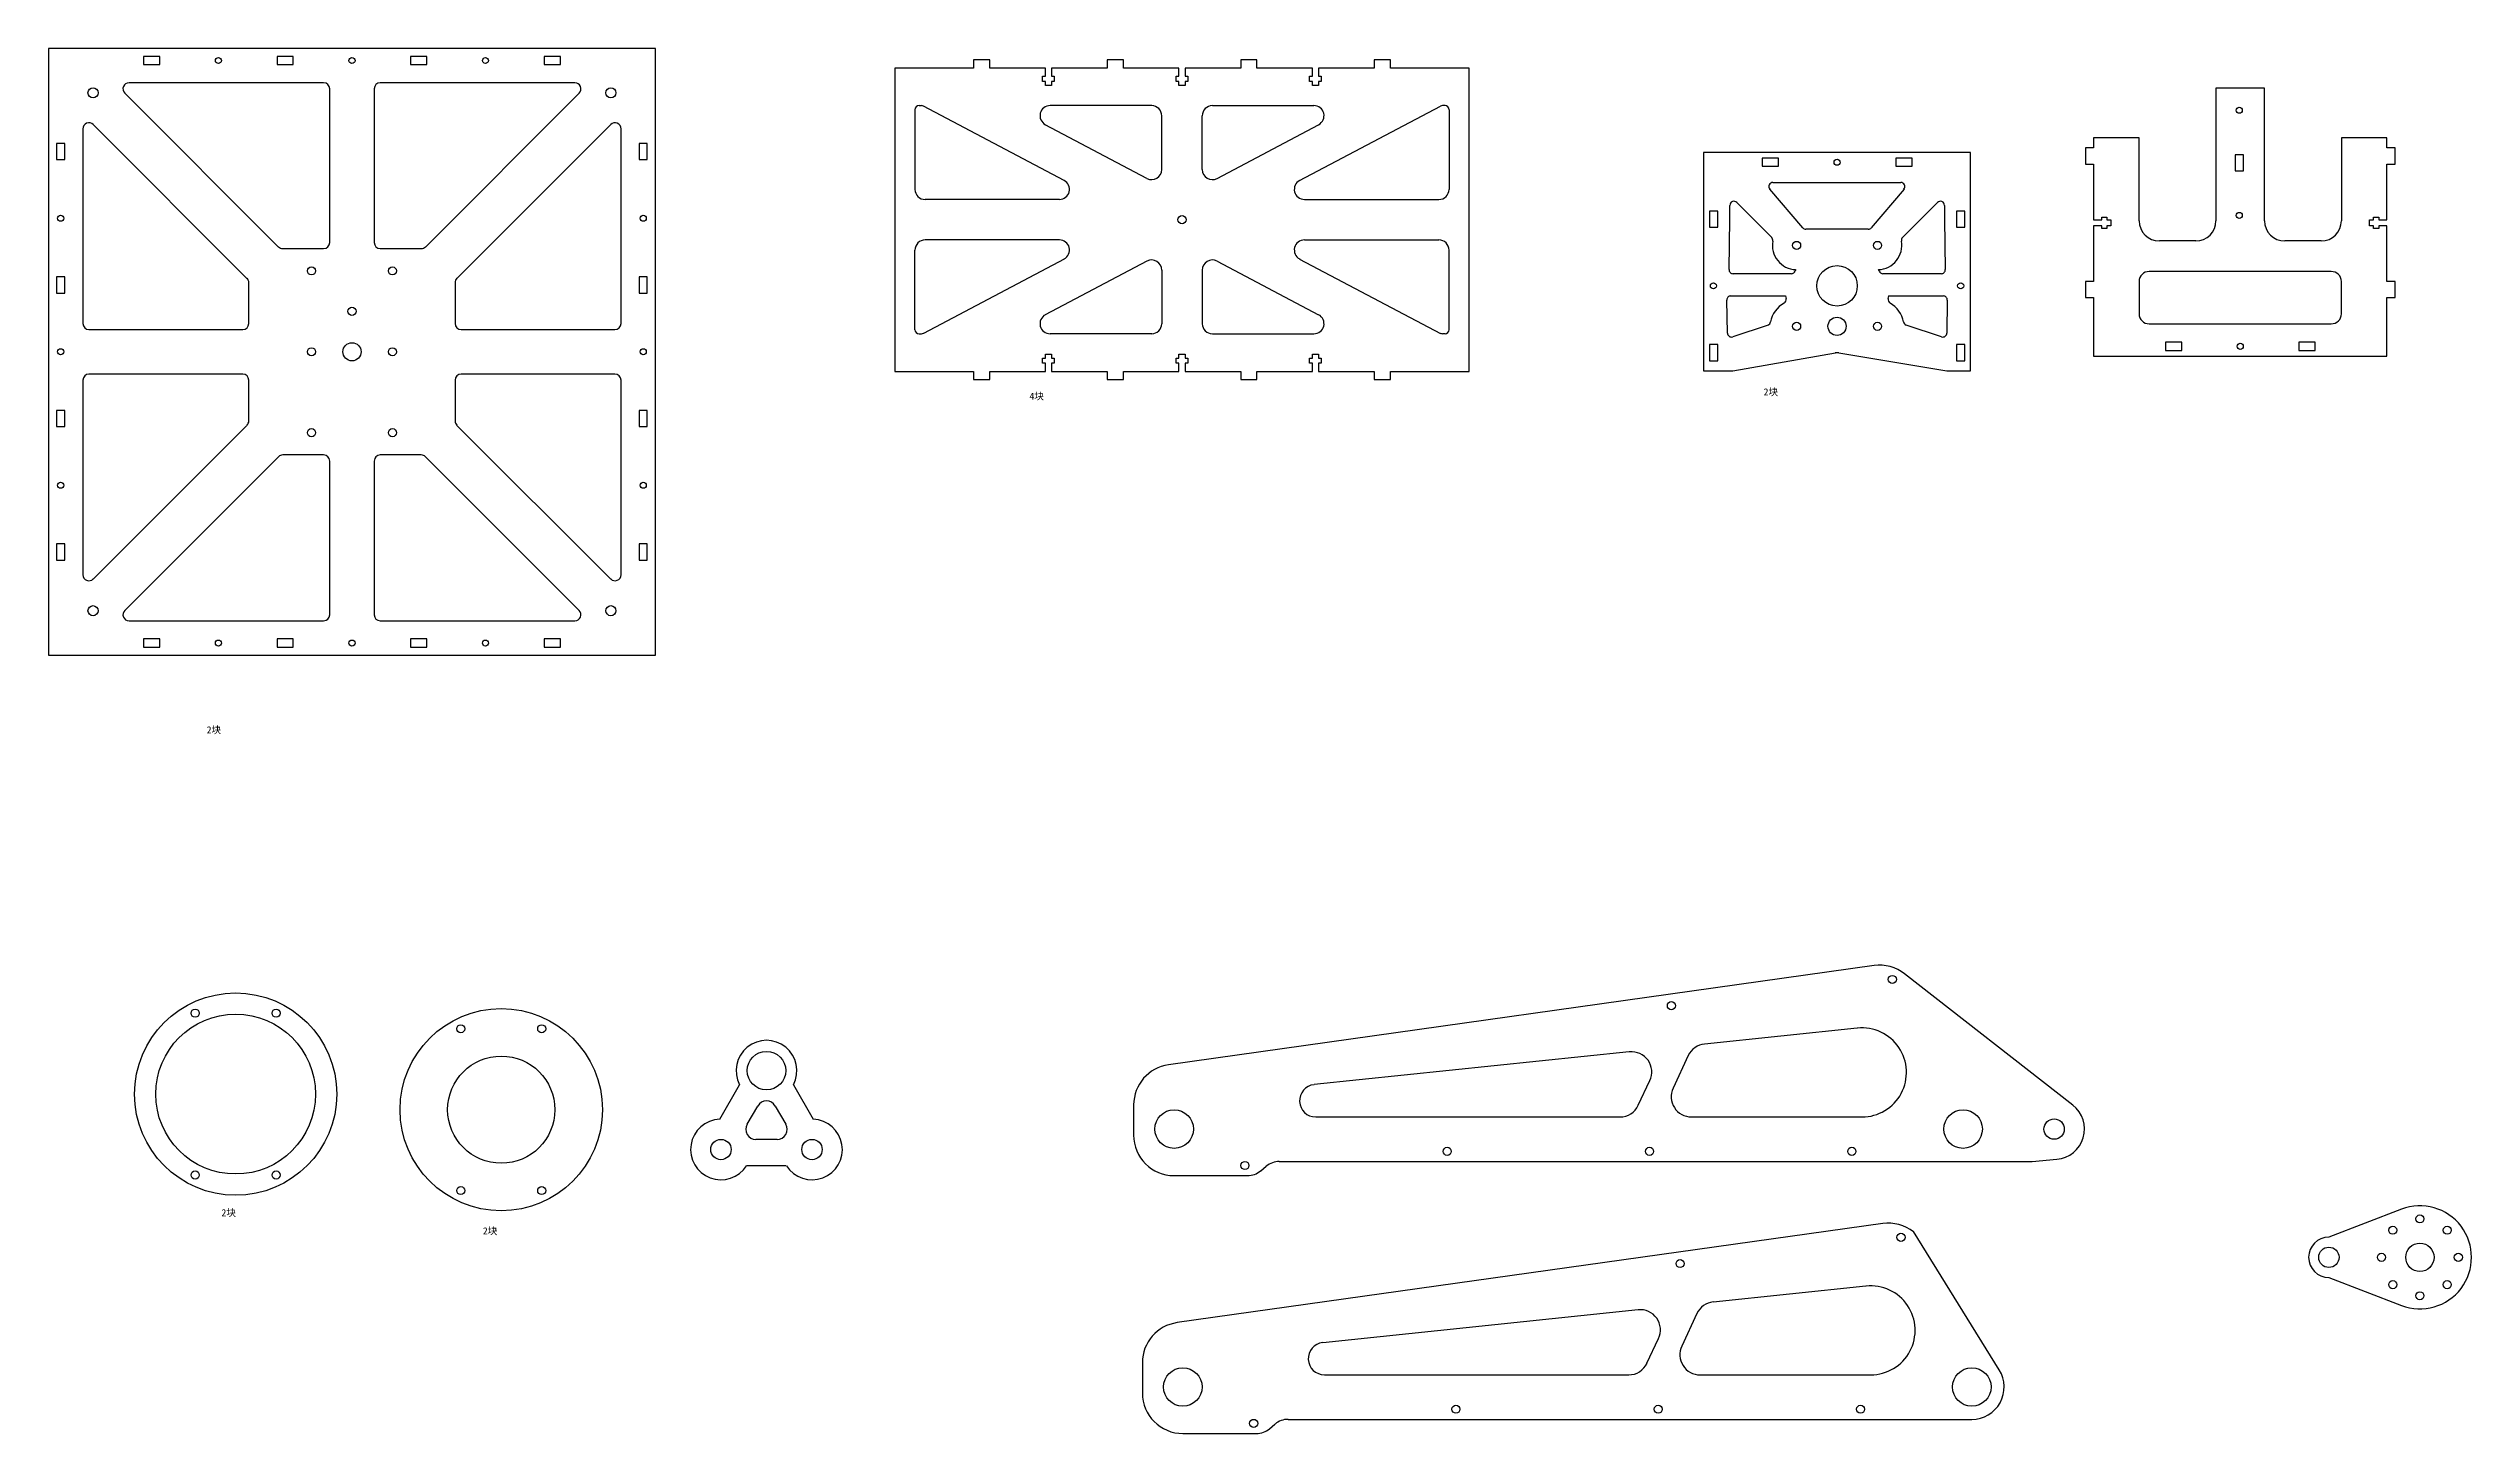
# Model space of a CAD drawing. Header units: millimetres. Extents: x -521 to 1848, y -631 to 341.
# Drawn here: x 651 to 1848, y -631 to 54 of the extents above; entities that cross this region are included whole.
import ezdxf

# ---------------------------------------------------------------- set-up
doc = ezdxf.new("R2010")
doc.units = ezdxf.units.MM

msp = doc.modelspace()

# ---------------------------------------------------------------- linework, layer by layer
at = {"color": 7, "linetype": 'Continuous', "lineweight": 25}
for p, q in [((950.7, 53.8), (650.7, 53.8)), ((650.7, 53.8), (650.7, -246.2)), ((705.7, 49.8), (697.7, 49.8)), ((697.7, 49.8), (697.7, 45.8)), ((705.7, 45.8), (705.7, 49.8)), ((771.7, 49.8), (763.7, 49.8)), ((763.7, 49.8), (763.7, 45.8)), ((771.7, 45.8), (771.7, 49.8)), ((837.7, 49.8), (829.7, 49.8)), ((829.7, 49.8), (829.7, 45.8)), ((837.7, 45.8), (837.7, 49.8)), ((903.7, 49.8), (895.7, 49.8)), ((895.7, 49.8), (895.7, 45.8)), ((903.7, 45.8), (903.7, 49.8)), ((950.7, -246.2), (950.7, 53.8)), ((1108, 48.1), (1108, 44.1)), ((1116, 48.1), (1108, 48.1)), ((1116, 44.1), (1116, 48.1)), ((1174, 48.1), (1174, 44.1)), ((1182, 48.1), (1174, 48.1)), ((1182, 44.1), (1182, 48.1)), ((1240, 48.1), (1240, 44.1)), ((1248, 48.1), (1240, 48.1)), ((1248, 44.1), (1248, 48.1)), ((1306, 48.1), (1306, 44.1)), ((1314, 48.1), (1306, 48.1)), ((1314, 44.1), (1314, 48.1)), ((786.7, 36.8), (690.5, 36.8)), ((697.7, 45.8), (705.7, 45.8)), ((763.7, 45.8), (771.7, 45.8)), ((910.9, 36.8), (814.7, 36.8)), ((829.7, 45.8), (837.7, 45.8)), ((895.7, 45.8), (903.7, 45.8)), ((1069, 44.1), (1069, -105.9)), ((1108, 44.1), (1069, 44.1)), ((1143.5, 44.1), (1116, 44.1)), ((1142.1, 40.1), (1143.5, 40.1)), ((1142.1, 37.5), (1142.1, 40.1)), ((1143.5, 37.5), (1142.1, 37.5)), ((1143.5, 40.1), (1143.5, 44.1)), ((1143.5, 35.5), (1143.5, 37.5)), ((1146.5, 44.1), (1146.5, 40.1)), ((1174, 44.1), (1146.5, 44.1)), ((1146.5, 40.1), (1147.8, 40.1)), ((1146.5, 37.5), (1146.5, 35.5)), ((1147.8, 37.5), (1146.5, 37.5)), ((1147.8, 40.1), (1147.8, 37.5)), ((1209.5, 44.1), (1182, 44.1)), ((1208.1, 40.1), (1209.5, 40.1)), ((1208.1, 37.5), (1208.1, 40.1)), ((1209.5, 37.5), (1208.1, 37.5)), ((1209.5, 40.1), (1209.5, 44.1)), ((1209.5, 35.5), (1209.5, 37.5)), ((1212.5, 44.1), (1212.5, 40.1)), ((1240, 44.1), (1212.5, 44.1)), ((1212.5, 40.1), (1213.8, 40.1)), ((1212.5, 37.5), (1212.5, 35.5)), ((1213.8, 37.5), (1212.5, 37.5)), ((1213.8, 40.1), (1213.8, 37.5)), ((1275.5, 44.1), (1248, 44.1)), ((1274.1, 40.1), (1275.5, 40.1)), ((1274.1, 37.5), (1274.1, 40.1)), ((1275.5, 37.5), (1274.1, 37.5)), ((1275.5, 40.1), (1275.5, 44.1)), ((1275.5, 35.5), (1275.5, 37.5)), ((1278.5, 44.1), (1278.5, 40.1)), ((1306, 44.1), (1278.5, 44.1)), ((1278.5, 40.1), (1279.8, 40.1)), ((1278.5, 37.5), (1278.5, 35.5)), ((1279.8, 37.5), (1278.5, 37.5)), ((1279.8, 40.1), (1279.8, 37.5)), ((1353, 44.1), (1314, 44.1)), ((1353, -105.9), (1353, 44.1)), ((688.4, 31.6), (764.4, -44.4)), ((789.7, -42.2), (789.7, 33.8)), ((811.7, 33.8), (811.7, -42.2)), ((837, -44.4), (913, 31.6)), ((1081, 25.5), (1082.3, 25.5)), ((1152.8, -11.5), (1083.2, 25.2)), ((1146.5, 35.5), (1143.5, 35.5)), ((1196, 25.5), (1145.8, 25.5)), ((1212.5, 35.5), (1209.5, 35.5)), ((1226, 25.5), (1276.2, 25.5)), ((1269.1, -11.5), (1338.7, 25.2)), ((1278.5, 35.5), (1275.5, 35.5)), ((1341, 25.5), (1339.7, 25.5)), ((1722.1, 34.1), (1722.1, -31.4)), ((1746.1, 34.1), (1722.1, 34.1)), ((1746.1, -31.4), (1746.1, 34.1)), ((667.7, 14), (667.7, -82.2)), ((748.8, -59.9), (672.8, 16.1)), ((928.6, 16.1), (852.6, -59.9)), ((933.7, -82.2), (933.7, 14)), ((1079, 23.5), (1079, -15.9)), ((1193.6, -10.5), (1143.4, 16)), ((1201, -6.1), (1201, 20.5)), ((1221, -6.1), (1221, 20.5)), ((1228.3, -10.5), (1278.5, 16)), ((1343, 23.5), (1343, -15.9)), ((658.7, 6.8), (654.7, 6.8)), ((654.7, 6.8), (654.7, -1.2)), ((658.7, -1.2), (658.7, 6.8)), ((942.7, 6.8), (942.7, -1.2)), ((946.7, 6.8), (942.7, 6.8)), ((946.7, -1.2), (946.7, 6.8)), ((1468.8, 2.4), (1468.8, -105.6)), ((1600.8, 2.4), (1468.8, 2.4)), ((1600.8, -105.6), (1600.8, 2.4)), ((1657.6, 4.6), (1657.6, -3.4)), ((1661.6, 4.6), (1657.6, 4.6)), ((1661.6, 9.6), (1661.6, 4.6)), ((1684.1, 9.6), (1661.6, 9.6)), ((1684.1, -31.4), (1684.1, 9.6)), ((1731.6, 1.2), (1731.6, -6.8)), ((1735.7, 1.2), (1731.6, 1.2)), ((1735.7, -6.8), (1735.7, 1.2)), ((1784.1, 9.6), (1784.1, -31.4)), ((1806.6, 9.6), (1784.1, 9.6)), ((1806.6, 4.6), (1806.6, 9.6)), ((1810.6, 4.6), (1806.6, 4.6)), ((1810.6, -3.4), (1810.6, 4.6)), ((654.7, -1.2), (658.7, -1.2)), ((942.7, -1.2), (946.7, -1.2)), ((1497.8, -0.5), (1497.8, -4.5)), ((1505.9, -0.5), (1497.8, -0.5)), ((1497.8, -4.5), (1505.9, -4.5)), ((1505.9, -4.5), (1505.9, -0.5)), ((1571.9, -0.5), (1563.8, -0.5)), ((1563.8, -0.5), (1563.8, -4.5)), ((1563.8, -4.5), (1571.9, -4.5)), ((1571.9, -4.5), (1571.9, -0.5)), ((1657.6, -3.4), (1661.6, -3.4)), ((1661.6, -3.4), (1661.6, -30.9)), ((1731.6, -6.8), (1735.7, -6.8)), ((1806.6, -3.4), (1810.6, -3.4)), ((1806.6, -30.9), (1806.6, -3.4)), ((1150.4, -20.9), (1084, -20.9)), ((1271.5, -20.9), (1338, -20.9)), ((1481.8, -30.6), (1481.8, -23.8)), ((1485.2, -22.4), (1502.5, -39.7)), ((1517.9, -34.9), (1501.6, -15.8)), ((1503.1, -12.5), (1566.3, -12.5)), ((1567.9, -15.8), (1551.7, -34.9)), ((1567.2, -39.7), (1584.5, -22.4)), ((1587.9, -23.8), (1587.9, -30.6)), ((1471.7, -26.6), (1471.7, -34.6)), ((1475.8, -26.6), (1471.7, -26.6)), ((1471.7, -34.6), (1475.8, -34.6)), ((1475.8, -34.6), (1475.8, -26.6)), ((1481.4, -55.6), (1481.8, -30.6)), ((1550.2, -35.6), (1519.4, -35.6)), ((1587.9, -30.6), (1588.3, -55.6)), ((1598, -26.6), (1593.9, -26.6)), ((1593.9, -26.6), (1593.9, -34.6)), ((1593.9, -34.6), (1598, -34.6)), ((1598, -34.6), (1598, -26.6)), ((1661.6, -30.9), (1665.6, -30.9)), ((1661.6, -33.9), (1661.6, -61.4)), ((1665.6, -33.9), (1661.6, -33.9)), ((1665.6, -29.6), (1668.2, -29.6)), ((1665.6, -30.9), (1665.6, -29.6)), ((1665.6, -35.3), (1665.6, -33.9)), ((1668.2, -35.3), (1665.6, -35.3)), ((1668.2, -29.6), (1668.2, -30.9)), ((1668.2, -30.9), (1670.2, -30.9)), ((1668.2, -33.9), (1668.2, -35.3)), ((1670.2, -33.9), (1668.2, -33.9)), ((1670.2, -30.9), (1670.2, -33.9)), ((1798, -30.9), (1800, -30.9)), ((1798, -33.9), (1798, -30.9)), ((1800, -33.9), (1798, -33.9)), ((1800, -29.6), (1802.6, -29.6)), ((1800, -30.9), (1800, -29.6)), ((1800, -35.3), (1800, -33.9)), ((1802.6, -35.3), (1800, -35.3)), ((1802.6, -29.6), (1802.6, -30.9)), ((1802.6, -30.9), (1806.6, -30.9)), ((1802.6, -33.9), (1802.6, -35.3)), ((1806.6, -33.9), (1802.6, -33.9)), ((1806.6, -61.4), (1806.6, -33.9)), ((766.5, -45.2), (786.7, -45.2)), ((814.7, -45.2), (834.9, -45.2)), ((1079, -85.3), (1079, -45.9)), ((1150.4, -40.9), (1084, -40.9)), ((1271.5, -40.9), (1338, -40.9)), ((1343, -85.3), (1343, -45.9)), ((1712.1, -41.4), (1694.1, -41.4)), ((1774.1, -41.4), (1756.1, -41.4)), ((654.7, -59.2), (654.7, -67.2)), ((658.7, -59.2), (654.7, -59.2)), ((658.7, -67.2), (658.7, -59.2)), ((942.7, -59.2), (942.7, -67.2)), ((946.7, -59.2), (942.7, -59.2)), ((946.7, -67.2), (946.7, -59.2)), ((1152.8, -50.4), (1083.2, -87.1)), ((1193.6, -51.4), (1143.4, -77.9)), ((1201, -55.8), (1201, -82.3)), ((1221, -55.8), (1221, -82.3)), ((1228.3, -51.4), (1278.5, -77.9)), ((1269.1, -50.4), (1338.7, -87.1)), ((1512.2, -57.6), (1483.4, -57.6)), ((1586.3, -57.6), (1557.5, -57.6)), ((1779.1, -56.5), (1689.1, -56.5)), ((654.7, -67.2), (658.7, -67.2)), ((749.7, -82.2), (749.7, -62)), ((851.7, -62), (851.7, -82.2)), ((942.7, -67.2), (946.7, -67.2)), ((1480.6, -87), (1480.3, -70.6)), ((1482.3, -68.6), (1509.3, -68.6)), ((1560.3, -68.6), (1587.3, -68.6)), ((1589.3, -70.6), (1589.1, -87)), ((1657.6, -61.4), (1657.6, -69.4)), ((1661.6, -61.4), (1657.6, -61.4)), ((1657.6, -69.4), (1661.6, -69.4)), ((1661.6, -69.4), (1661.6, -98.4)), ((1684.1, -61.5), (1684.1, -77.4)), ((1784.1, -77.4), (1784.1, -61.5)), ((1810.6, -61.4), (1806.6, -61.4)), ((1806.6, -69.4), (1810.6, -69.4)), ((1806.6, -98.4), (1806.6, -69.4)), ((1810.6, -69.4), (1810.6, -61.4)), ((1500.7, -83), (1483.2, -88.8)), ((1586.4, -88.8), (1569, -83)), ((1689.1, -82.4), (1779.1, -82.4)), ((670.7, -85.2), (746.7, -85.2)), ((854.7, -85.2), (930.7, -85.2)), ((1081, -87.3), (1082.3, -87.3)), ((1196, -87.3), (1145.8, -87.3)), ((1226, -87.3), (1276.2, -87.3)), ((1341, -87.3), (1339.7, -87.3)), ((1471.7, -92.6), (1471.7, -100.6)), ((1475.8, -92.6), (1471.7, -92.6)), ((1475.8, -100.6), (1475.8, -92.6)), ((1598, -92.6), (1593.9, -92.6)), ((1593.9, -92.6), (1593.9, -100.6)), ((1598, -100.6), (1598, -92.6)), ((1697.1, -91.5), (1697.1, -95.6)), ((1705.2, -91.5), (1697.1, -91.5)), ((1697.1, -95.6), (1705.2, -95.6)), ((1705.2, -95.6), (1705.2, -91.5)), ((1771.2, -91.5), (1763.1, -91.5)), ((1763.1, -91.5), (1763.1, -95.6)), ((1763.1, -95.6), (1771.2, -95.6)), ((1771.2, -95.6), (1771.2, -91.5)), ((746.7, -107.2), (670.7, -107.2)), ((930.7, -107.2), (854.7, -107.2)), ((1069, -105.9), (1108, -105.9)), ((1108, -105.9), (1108, -109.9)), ((1116, -105.9), (1143.5, -105.9)), ((1116, -109.9), (1116, -105.9)), ((1142.1, -99.3), (1143.5, -99.3)), ((1142.1, -101.9), (1142.1, -99.3)), ((1143.5, -101.9), (1142.1, -101.9)), ((1143.5, -97.3), (1146.5, -97.3)), ((1143.5, -99.3), (1143.5, -97.3)), ((1143.5, -105.9), (1143.5, -101.9)), ((1146.5, -97.3), (1146.5, -99.3)), ((1146.5, -99.3), (1147.8, -99.3)), ((1146.5, -101.9), (1146.5, -105.9)), ((1147.8, -101.9), (1146.5, -101.9)), ((1146.5, -105.9), (1174, -105.9)), ((1147.8, -99.3), (1147.8, -101.9)), ((1174, -105.9), (1174, -109.9)), ((1182, -105.9), (1209.5, -105.9)), ((1182, -109.9), (1182, -105.9)), ((1208.1, -99.3), (1209.5, -99.3)), ((1208.1, -101.9), (1208.1, -99.3)), ((1209.5, -101.9), (1208.1, -101.9)), ((1209.5, -97.3), (1212.5, -97.3)), ((1209.5, -99.3), (1209.5, -97.3)), ((1209.5, -105.9), (1209.5, -101.9)), ((1212.5, -97.3), (1212.5, -99.3)), ((1212.5, -99.3), (1213.8, -99.3)), ((1212.5, -101.9), (1212.5, -105.9)), ((1213.8, -101.9), (1212.5, -101.9)), ((1212.5, -105.9), (1240, -105.9)), ((1213.8, -99.3), (1213.8, -101.9)), ((1240, -105.9), (1240, -109.9)), ((1248, -105.9), (1275.5, -105.9)), ((1248, -109.9), (1248, -105.9)), ((1274.1, -99.3), (1275.5, -99.3)), ((1274.1, -101.9), (1274.1, -99.3)), ((1275.5, -101.9), (1274.1, -101.9)), ((1275.5, -97.3), (1278.5, -97.3)), ((1275.5, -99.3), (1275.5, -97.3)), ((1275.5, -105.9), (1275.5, -101.9)), ((1278.5, -97.3), (1278.5, -99.3)), ((1278.5, -99.3), (1279.8, -99.3)), ((1278.5, -101.9), (1278.5, -105.9)), ((1279.8, -101.9), (1278.5, -101.9)), ((1278.5, -105.9), (1306, -105.9)), ((1279.8, -99.3), (1279.8, -101.9)), ((1306, -105.9), (1306, -109.9)), ((1314, -105.9), (1353, -105.9)), ((1314, -109.9), (1314, -105.9)), ((1468.8, -105.6), (1483.2, -105.6)), ((1471.7, -100.6), (1475.8, -100.6)), ((1483.2, -105.6), (1534, -96.7)), ((1535.7, -96.7), (1589.1, -105.6)), ((1589.1, -105.6), (1600.8, -105.6)), ((1593.9, -100.6), (1598, -100.6)), ((1661.6, -98.4), (1806.6, -98.4)), ((667.7, -110.2), (667.7, -206.4)), ((749.7, -130.4), (749.7, -110.2)), ((851.7, -110.2), (851.7, -130.4)), ((933.7, -206.4), (933.7, -110.2)), ((1108, -109.9), (1116, -109.9)), ((1174, -109.9), (1182, -109.9)), ((1240, -109.9), (1248, -109.9)), ((1306, -109.9), (1314, -109.9)), ((658.7, -125.2), (654.7, -125.2)), ((654.7, -125.2), (654.7, -133.2)), ((658.7, -133.2), (658.7, -125.2)), ((946.7, -125.2), (942.7, -125.2)), ((942.7, -125.2), (942.7, -133.2)), ((946.7, -133.2), (946.7, -125.2)), ((654.7, -133.2), (658.7, -133.2)), ((672.8, -208.6), (748.8, -132.6)), ((852.6, -132.6), (928.6, -208.6)), ((942.7, -133.2), (946.7, -133.2)), ((764.4, -148.1), (688.4, -224.1)), ((786.7, -147.2), (766.5, -147.2)), ((789.7, -226.2), (789.7, -150.2)), ((811.7, -150.2), (811.7, -226.2)), ((834.9, -147.2), (814.7, -147.2)), ((913, -224.1), (837, -148.1)), ((658.7, -191.2), (654.7, -191.2)), ((654.7, -191.2), (654.7, -199.2)), ((658.7, -199.2), (658.7, -191.2)), ((942.7, -191.2), (942.7, -199.2)), ((946.7, -191.2), (942.7, -191.2)), ((946.7, -199.2), (946.7, -191.2)), ((654.7, -199.2), (658.7, -199.2)), ((942.7, -199.2), (946.7, -199.2)), ((690.5, -229.2), (786.7, -229.2)), ((697.7, -238.2), (697.7, -242.2)), ((705.7, -238.2), (697.7, -238.2)), ((705.7, -242.2), (705.7, -238.2)), ((763.7, -238.2), (763.7, -242.2)), ((771.7, -238.2), (763.7, -238.2)), ((771.7, -242.2), (771.7, -238.2)), ((814.7, -229.2), (910.9, -229.2)), ((837.7, -238.2), (829.7, -238.2)), ((829.7, -238.2), (829.7, -242.2)), ((837.7, -242.2), (837.7, -238.2)), ((903.7, -238.2), (895.7, -238.2)), ((895.7, -238.2), (895.7, -242.2)), ((903.7, -242.2), (903.7, -238.2)), ((650.7, -246.2), (950.7, -246.2)), ((697.7, -242.2), (705.7, -242.2)), ((763.7, -242.2), (771.7, -242.2)), ((829.7, -242.2), (837.7, -242.2)), ((895.7, -242.2), (903.7, -242.2)), ((1553.1, -399.7), (1204.3, -448.7)), ((1651.3, -468.7), (1568.2, -403.7)), ((1544.8, -430.6), (1469.2, -438.5)), ((1432.1, -442.3), (1276.3, -458.5)), ((1461.2, -444.2), (1453.7, -460.3)), ((982.5, -475.6), (992.3, -458.6)), ((1018.9, -458.6), (1028.7, -475.6)), ((1436.5, -468.7), (1442.2, -456.5)), ((996.1, -478.1), (1001.3, -469.1)), ((1009.9, -469.1), (1015.2, -478.1)), ((1187.1, -468.5), (1187.1, -483.5)), ((1277.1, -474.5), (1427.5, -474.5)), ((1462.8, -474.5), (1547.1, -474.5)), ((1010.8, -485.6), (1000.4, -485.6)), ((1015.4, -498.6), (995.8, -498.6)), ((1249.9, -501.1), (1252.6, -498.8)), ((1259.1, -496.5), (1631.3, -496.5)), ((1631.3, -496.5), (1643.4, -495.4)), ((1207.1, -503.5), (1243.4, -503.5)), ((1813.8, -520.1), (1777.9, -533.9)), ((1557.4, -527.2), (1208.6, -576.2)), ((1615, -599.6), (1572.5, -531.2)), ((1549.1, -558.1), (1473.6, -566)), ((1777.9, -553.9), (1813.8, -567.7)), ((1436.4, -569.9), (1280.6, -586.1)), ((1465.5, -571.7), (1458, -587.8)), ((1440.8, -596.3), (1446.5, -584)), ((1191.4, -596), (1191.4, -611)), ((1281.4, -602), (1431.8, -602)), ((1467.1, -602), (1551.4, -602)), ((1211.4, -631), (1247.8, -631)), ((1254.2, -628.7), (1256.9, -626.4)), ((1263.4, -624), (1601.4, -624))]:
    msp.add_line(p, q, dxfattribs=at)
for centre, radius in [((734.7, 47.8), 1.5), ((800.7, 47.8), 1.5), ((866.7, 47.8), 1.5), ((672.7, 31.8), 2.5), ((928.7, 31.8), 2.5), ((1733.6, 23.2), 1.5), ((1534.8, -2.5), 1.5), ((656.7, -30.2), 1.5), ((944.7, -30.2), 1.5), ((1211, -30.9), 2), ((1733.6, -28.8), 1.5), ((1514.8, -43.6), 2), ((1554.8, -43.6), 2), ((780.7, -56.2), 2), ((820.7, -56.2), 2), ((1534.8, -63.6), 10), ((1473.7, -63.6), 1.5), ((1595.9, -63.6), 1.5), ((800.7, -76.2), 2), ((1514.8, -83.6), 2), ((1534.8, -83.6), 4.5), ((1554.8, -83.6), 2), ((656.7, -96.2), 1.5), ((780.7, -96.2), 2), ((800.7, -96.2), 4.5), ((820.7, -96.2), 2), ((944.7, -96.2), 1.5), ((1734.1, -93.5), 1.5), ((780.7, -136.2), 2), ((820.7, -136.2), 2), ((656.7, -162.2), 1.5), ((944.7, -162.2), 1.5), ((672.7, -224.2), 2.5), ((928.7, -224.2), 2.5), ((734.7, -240.2), 1.5), ((800.7, -240.2), 1.5), ((866.7, -240.2), 1.5), ((1562.1, -406.5), 2), ((743.2, -463.2), 50), ((1452.9, -419.5), 2), ((743.2, -463.2), 39.5), ((723.2, -423.2), 2), ((763.2, -423.2), 2), ((874.5, -470.9), 50), ((854.5, -430.9), 2), ((894.5, -430.9), 2), ((1005.6, -451.6), 9.53), ((874.5, -470.9), 26.5), ((1207.1, -480.5), 9.53), ((1597.1, -480.5), 9.53), ((1642.1, -480.5), 5.03), ((983.1, -490.6), 5.03), ((1028.1, -490.6), 5.03), ((1342.1, -491.5), 2), ((1442.1, -491.5), 2), ((1542.1, -491.5), 2), ((723.2, -503.2), 2), ((763.2, -503.2), 2), ((1242.1, -498.5), 2), ((854.5, -510.9), 2), ((894.5, -510.9), 2), ((1822.9, -524.9), 2), ((1566.4, -534), 2), ((1777.9, -543.9), 5.03), ((1809.5, -530.5), 2), ((1822.9, -543.9), 7), ((1836.4, -530.5), 2), ((1457.2, -547), 2), ((1803.9, -543.9), 2), ((1841.9, -543.9), 2), ((1809.5, -557.4), 2), ((1822.9, -562.9), 2), ((1836.4, -557.4), 2), ((1211.4, -608), 9.52), ((1601.4, -608), 9.52), ((1346.4, -619), 2), ((1446.4, -619), 2), ((1546.4, -619), 2), ((1246.4, -626), 2)]:
    msp.add_circle(centre, radius, dxfattribs=at)
for centre, radius, start, end in [((690.5, 33.8), 3, 90, 225), ((786.7, 33.8), 3, 0, 90), ((814.7, 33.8), 3, 90, 180), ((910.9, 33.8), 3, 315, 90), ((1081, 23.5), 2, 90, 180), ((1082.3, 23.5), 2, 62.1584, 90), ((1145.8, 20.5), 5, 90, 242.1584), ((1196, 20.5), 5, 0, 90), ((1226, 20.5), 5, 90, 180), ((1276.2, 20.5), 5, 297.8416, 90), ((1339.7, 23.5), 2, 90, 117.8416), ((1341, 23.5), 2, 0, 90), ((670.7, 14), 3, 45, 180), ((930.7, 14), 3, 360, 135), ((1150.4, -15.9), 5, 270, 62.1584), ((1196, -6.1), 5, 242.1584, 0), ((1226, -6.1), 5, 180, 297.8416), ((1271.5, -15.9), 5, 117.8416, 270), ((1084, -15.9), 5, 180, 270), ((1338, -15.9), 5, 270, 0), ((1483.8, -23.8), 2, 45, 180), ((1503.1, -14.5), 2, 90, 220.5833), ((1566.3, -14.5), 2, 319.7537, 90), ((1585.9, -23.8), 2, 0, 135), ((1519.4, -33.6), 2, 220.5833, 270), ((1550.2, -33.6), 2, 270, 319.7537), ((1694.1, -31.4), 10, 180, 270), ((1712.1, -31.4), 10, 270, 0), ((1756.1, -31.4), 10, 180, 270), ((1774.1, -31.4), 10, 270, 0), ((766.5, -42.2), 3, 225, 270), ((786.7, -42.2), 3, 270, 0), ((814.7, -42.2), 3, 180, 270), ((834.9, -42.2), 3, 270, 315), ((1084, -45.9), 5, 90, 180), ((1150.4, -45.9), 5, 297.8416, 90), ((1271.5, -45.9), 5, 90, 242.1584), ((1338, -45.9), 5, 0, 90), ((1501, -41.1), 2, 349.8499, 45), ((1514.8, -43.6), 12, 169.8499, 267.6598), ((1554.8, -43.6), 12, 272.3402, 10.1501), ((1568.6, -41.1), 2, 135, 190.1501), ((1196, -55.8), 5, 0, 117.8416), ((1226, -55.8), 5, 62.1584, 180), ((1483.4, -55.6), 2, 179.0886, 270), ((1512.2, -55.6), 2, 270, 340.5288), ((1534.8, -63.6), 22, 158.6483, 160.5288), ((1534.8, -63.6), 22, 19.4712, 21.3517), ((1557.5, -55.6), 2, 199.4712, 270), ((1586.3, -55.6), 2, 270, 0.9114), ((1689.1, -61.5), 5, 90, 180), ((1779.1, -61.5), 5, 0, 90), ((746.7, -62), 3, 0, 45), ((854.7, -62), 3, 135, 180), ((1482.3, -70.6), 2, 90, 180.9114), ((1507.7, -70.4), 2, 298.4996, 14.0926), ((1534.8, -63.6), 26, 191.0875, 194.0926), ((1534.8, -63.6), 26, 345.9074, 348.9125), ((1562, -70.4), 2, 165.9074, 241.5004), ((1587.3, -70.6), 2, 359.0886, 90), ((670.7, -82.2), 3, 180, 270), ((746.7, -82.2), 3, 270, 0), ((854.7, -82.2), 3, 180, 270), ((930.7, -82.2), 3, 270, 0), ((1145.8, -82.3), 5, 117.8416, 270), ((1196, -82.3), 5, 270, 0), ((1226, -82.3), 5, 180, 270), ((1276.2, -82.3), 5, 270, 62.1584), ((1500, -81.1), 2, 288.4017, 350.5836), ((1514.8, -83.6), 13, 118.4996, 170.5836), ((1554.8, -83.6), 13, 9.4164, 61.5004), ((1569.6, -81.1), 2, 189.4164, 251.5983), ((1689.1, -77.4), 5, 180, 270), ((1779.1, -77.4), 5, 270, 0), ((1081, -85.3), 2, 180, 270), ((1082.3, -85.3), 2, 270, 297.8416), ((1339.7, -85.3), 2, 242.1584, 270), ((1341, -85.3), 2, 270, 0), ((1482.6, -86.9), 2, 180.9114, 288.4017), ((1587.1, -86.9), 2, 251.5983, 359.0886), ((670.7, -110.2), 3, 90, 180), ((746.7, -110.2), 3, 0, 90), ((854.7, -110.2), 3, 90, 180), ((930.7, -110.2), 3, 0, 90), ((1534.8, -101.7), 5, 80.5767, 99.8945), ((746.7, -130.4), 3, 315, 0), ((854.7, -130.4), 3, 180, 225), ((766.5, -150.2), 3, 90, 135), ((786.7, -150.2), 3, 0, 90), ((814.7, -150.2), 3, 90, 180), ((834.9, -150.2), 3, 45, 90), ((670.7, -206.4), 3, 180, 315), ((930.7, -206.4), 3, 225, 0), ((690.5, -226.2), 3, 135, 270), ((786.7, -226.2), 3, 270, 0), ((814.7, -226.2), 3, 180, 270), ((910.9, -226.2), 3, 270, 45), ((1555.9, -419.5), 20, 52, 98), ((1547.1, -452.5), 22, 270, 95.9365), ((1005.6, -451.6), 15, 332.3614, 207.6386), ((1433.2, -452.3), 10, 335, 95.9365), ((1470.3, -448.4), 10, 95.9365, 155), ((1207.1, -468.5), 20, 98, 180), ((1005.6, -471.6), 5, 30, 150), ((1277.1, -466.5), 8, 95.9365, 270), ((1462.8, -464.5), 10, 155, 270), ((983.1, -490.6), 15, 92.3614, 327.6386), ((1000.4, -480.6), 5, 150, 270), ((1010.8, -480.6), 5, 270, 30), ((1028.1, -490.6), 15, 212.3614, 87.6386), ((1427.5, -464.5), 10, 270, 335), ((1642.1, -480.5), 15, 275, 52), ((1207.1, -483.5), 20, 180, 270), ((1243.4, -493.5), 10, 270, 310), ((1259.1, -506.5), 10, 90, 130), ((1560.2, -547), 20, 52, 98), ((1822.9, -543.9), 25.5, 248.9439, 111.0561), ((1777.9, -543.9), 10, 90, 270), ((1551.4, -580), 22, 270, 95.9365), ((1437.5, -579.8), 10, 335, 95.9365), ((1474.6, -575.9), 10, 95.9365, 155), ((1211.4, -596), 20, 98, 180), ((1281.4, -594), 8, 95.9365, 270), ((1431.8, -592), 10, 270, 335), ((1467.1, -592), 10, 155, 270), ((1601.4, -608), 16, 270, 31.878), ((1211.4, -611), 20, 180, 270), ((1247.8, -621), 10, 270, 310), ((1263.4, -634), 10, 90, 130)]:
    msp.add_arc(centre, radius, start, end, dxfattribs=at)

# ---------------------------------------------------------------- texts
at = {"char_height": 3.5, "attachment_point": 1}
for s, width, insert in [('4{\\fSimSun|b0|i0|c134|p2;块}', 125.5, (1135.6, -116.4)), ('2{\\fSimSun|b0|i0|c134|p2;块}', 45.76, (1498.5, -114.3)), ('2{\\fSimSun|b0|i0|c134|p2;块}', 40.307, (728.9, -281.4)), ('2{\\fSimSun|b0|i0|c134|p2;块}', 40.821, (736.2, -520.1)), ('2{\\fSimSun|b0|i0|c134|p2;块}', 40.821, (865.4, -529.1))]:
    msp.add_mtext_dynamic_manual_height_columns(s, width=width, gutter_width=17.5, heights=[0], dxfattribs=dict(at, insert=insert))

doc.saveas('drawing.dxf')
